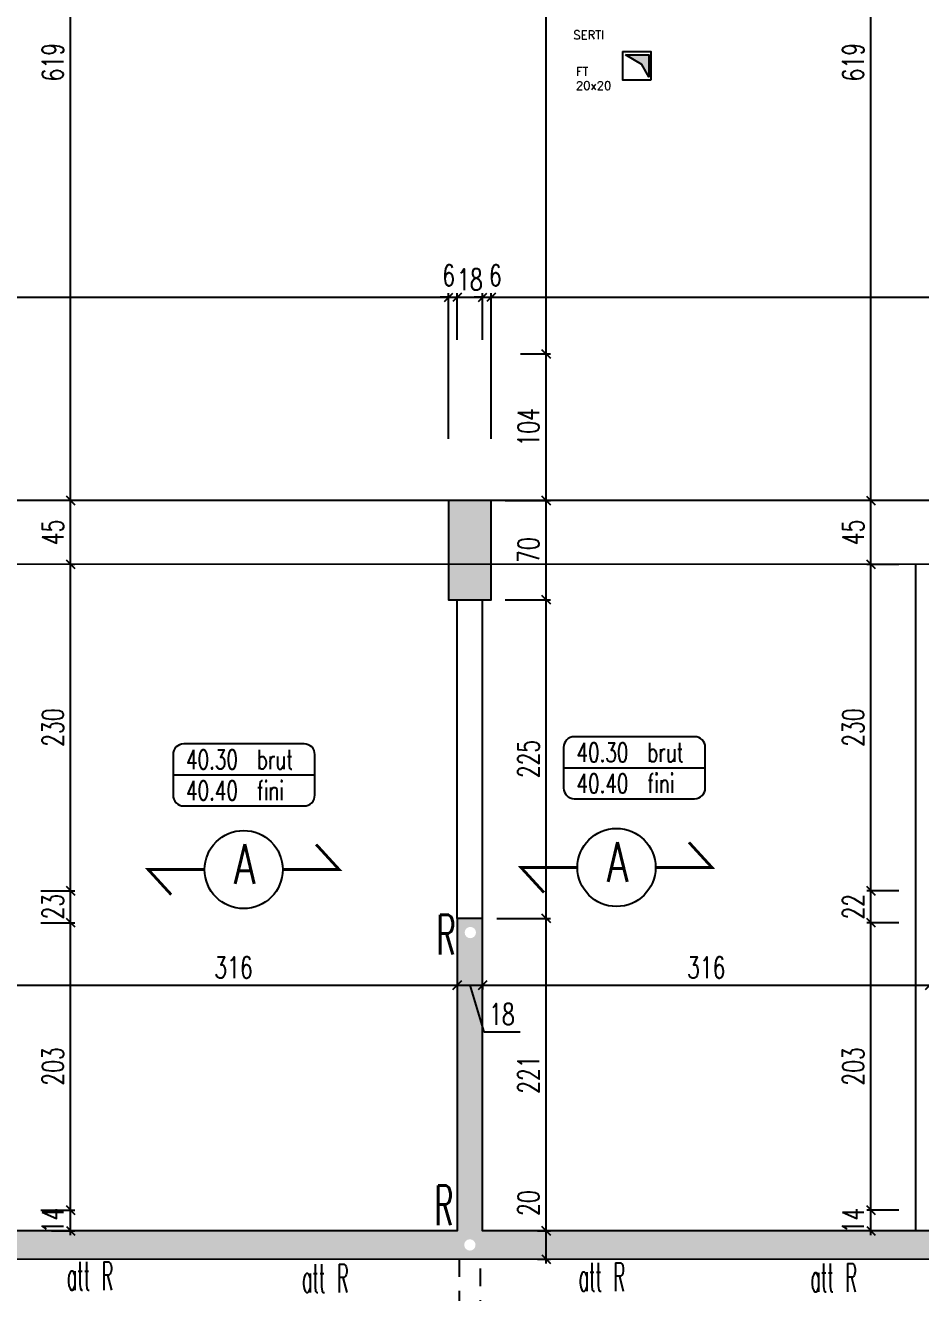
# Model space of a CAD drawing. Extents: x 307 to 786, y -197 to -94.
# Drawn here: x 386.38 to 392.7, y -182.32 to -173.38 of the extents above; entities that cross this region are included whole.
import ezdxf
from ezdxf.enums import TextEntityAlignment as Align

# ---------------------------------------------------------------- set-up
doc = ezdxf.new("R2010")
doc.units = 0
doc.header["$LTSCALE"] = 0.5
doc.header["$MEASUREMENT"] = 0
doc.linetypes.add('CACHE', pattern=[0.375, 0.25, -0.125])
doc.linetypes.add('CONTINU', pattern=[0])
doc.layers.get('DEFPOINTS').update_dxf_attribs({"linetype": 'CONTINUOUS'})
for name, color, linetype in [('1_AJSA_vue2', 13, 'CONTINUOUS'), ('_ SERTI RESERVATION ORANGE', 6, 'CONTINU'), ('_ SERTI RESERVATION SG', 6, 'CONTINU'), ('COTATION', 7, 'CONTINUOUS'), ('HABILLAGE', 7, 'CONTINUOUS'), ('MURS', 3, 'CONTINUOUS'), ('PLANCHER', 7, 'CONTINUOUS'), ('POCHAGE', 254, 'CONTINUOUS'), ('POTEAUX', 1, 'CONTINUOUS'), ('POUTRES', 2, 'CONTINUOUS'), ('REPERE-RAID', 4, 'CONTINUOUS')]:
    doc.layers.add(name, color=color, linetype=linetype)
doc.styles.add('ROMANS8', font='romans.shx', dxfattribs={"width": 0.7})
doc.styles.get("Standard").update_dxf_attribs({"font": 'txt.shx'})
doc.dimstyles.new('COT50 cm', dxfattribs={"dimtxt": 0.15, "dimasz": 0.06, "dimexe": 0.03, "dimexo": 0.1, "dimgap": 0.05, "dimtad": 1, "dimdec": 0, "dimlfac": 100, "dimzin": 0, "dimdsep": 46, "dimtxsty": 'ROMANS8', "dimblk1": 'OBLIQUE', "dimblk2": 'OBLIQUE', "dimsah": 1, "dimcen": 0.03, "dimdle": 0.03, "dimclrt": 1, "dimadec": 0, "dimazin": 0, "dimtfac": 1, "dimtdec": 0, "dimtmove": 0, "dimatfit": 3, "dimfxl": 1, "dimfxlon": 1, "dimtolj": 1, "dimtzin": 0, "dimlwd": -1, "dimlwe": -1, "dimarcsym": 0})

# ---------------------------------------------------------------- blocks, each defined once
blk = doc.blocks.new('139')
at = {"layer": 'HABILLAGE', "color": 7}
blk.add_line((-0.665, 0), (0.665, 0), dxfattribs=at)
at = {"layer": 'HABILLAGE'}
blk.add_lwpolyline([(-0.565, -0.291), (0.565, -0.291, 0.414214), (0.665, -0.191), (0.665, 0.191, 0.414214), (0.565, 0.291), (-0.565, 0.291, 0.414214), (-0.665, 0.191), (-0.665, -0.191, 0.414214)], format="xyb", close=True, dxfattribs=at)
at = {"layer": 'HABILLAGE', "color": 1, "width": 0.7}
for s, p in [('brut', (0.121, 0.054)), ('fini', (0.121, -0.237))]:
    blk.add_text(s, height=0.18, dxfattribs=at).set_placement(p)
for tag, p in [('NIVBRUT', (-0.543, 0.054)), ('NIVFINI', (-0.543, -0.237))]:
    blk.add_attdef(tag, p, '', height=0.18, dxfattribs=at)
blk = doc.blocks.new('_Oblique')
at = {"layer": 'COTATION', "color": 0, "lineweight": -2}
blk.add_line((-0.5, -0.5), (0.5, 0.5), dxfattribs=at)
blk = doc.blocks.new('*D1138')
at = {"layer": 'COTATION', "color": 0, "transparency": 16777216}
for p, q in [((386.4916, -181.7413), (386.7318, -181.7413)), ((386.7018, -181.9163), (386.7018, -181.7113)), ((386.5674, -181.8863), (386.7318, -181.8863))]:
    blk.add_line(p, q, dxfattribs=at)
at = {"layer": 'DEFPOINTS', "color": 0, "transparency": 16777216}
for p in [(386.3916, -181.7413), (386.7018, -181.7413), (386.4674, -181.8863)]:
    blk.add_point(p, dxfattribs=at)
at = {"layer": 'COTATION', "color": 0, "transparency": 16777216, "xscale": 0.06, "yscale": 0.06, "zscale": 0.06}
for p, rotation in [((386.7018, -181.7413), 90), ((386.7018, -181.8863), 270)]:
    blk.add_blockref('_Oblique', p, dxfattribs=dict(at, rotation=rotation))
at = {"layer": 'COTATION', "color": 1, "transparency": 16777216, "insert": (386.5768, -181.8138), "char_height": 0.15, "attachment_point": 5, "rotation": 90, "style": 'ROMANS8'}
blk.add_mtext('\\A1;14', dxfattribs=at)
blk = doc.blocks.new('*D1139')
at = {"layer": 'COTATION', "color": 0, "transparency": 16777216}
for p, q in [((386.4919, -179.7113), (386.7318, -179.7113)), ((386.7018, -181.7713), (386.7018, -179.6813)), ((386.4916, -181.7413), (386.7318, -181.7413))]:
    blk.add_line(p, q, dxfattribs=at)
at = {"layer": 'DEFPOINTS', "color": 0, "transparency": 16777216}
for p in [(386.3919, -179.7113), (386.7018, -179.7113), (386.3916, -181.7413)]:
    blk.add_point(p, dxfattribs=at)
at = {"layer": 'COTATION', "color": 0, "transparency": 16777216, "xscale": 0.06, "yscale": 0.06, "zscale": 0.06}
for p, rotation in [((386.7018, -179.7113), 90), ((386.7018, -181.7413), 270)]:
    blk.add_blockref('_Oblique', p, dxfattribs=dict(at, rotation=rotation))
at = {"layer": 'COTATION', "color": 1, "transparency": 16777216, "insert": (386.5768, -180.7263), "char_height": 0.15, "attachment_point": 5, "rotation": 90, "style": 'ROMANS8'}
blk.add_mtext('\\A1;203', dxfattribs=at)
blk = doc.blocks.new('*D1140')
at = {"layer": 'COTATION', "color": 0, "transparency": 16777216}
for p, q in [((386.7018, -179.7413), (386.7018, -179.4563)), ((386.4919, -179.4863), (386.7318, -179.4863)), ((386.4919, -179.7113), (386.7318, -179.7113))]:
    blk.add_line(p, q, dxfattribs=at)
at = {"layer": 'DEFPOINTS', "color": 0, "transparency": 16777216}
for p in [(386.3919, -179.4863), (386.7018, -179.4863), (386.3919, -179.7113)]:
    blk.add_point(p, dxfattribs=at)
at = {"layer": 'COTATION', "color": 0, "transparency": 16777216, "xscale": 0.06, "yscale": 0.06, "zscale": 0.06}
for p, rotation in [((386.7018, -179.4863), 90), ((386.7018, -179.7113), 270)]:
    blk.add_blockref('_Oblique', p, dxfattribs=dict(at, rotation=rotation))
at = {"layer": 'COTATION', "color": 1, "transparency": 16777216, "insert": (386.5768, -179.5988), "char_height": 0.15, "attachment_point": 5, "rotation": 90, "style": 'ROMANS8'}
blk.add_mtext('\\A1;23', dxfattribs=at)
blk = doc.blocks.new('*D1141')
at = {"layer": 'COTATION', "color": 0, "transparency": 16777216}
for p, q in [((386.7018, -179.5163), (386.7018, -177.1513)), ((386.7018, -177.1813), (386.7318, -177.1813)), ((386.4919, -179.4863), (386.7318, -179.4863))]:
    blk.add_line(p, q, dxfattribs=at)
at = {"layer": 'DEFPOINTS', "color": 0, "transparency": 16777216}
for p in [(386.6705, -177.1813), (386.7018, -177.1813), (386.3919, -179.4863)]:
    blk.add_point(p, dxfattribs=at)
at = {"layer": 'COTATION', "color": 0, "transparency": 16777216, "xscale": 0.06, "yscale": 0.06, "zscale": 0.06}
for p, rotation in [((386.7018, -177.1813), 90), ((386.7018, -179.4863), 270)]:
    blk.add_blockref('_Oblique', p, dxfattribs=dict(at, rotation=rotation))
at = {"layer": 'COTATION', "color": 1, "transparency": 16777216, "insert": (386.5768, -178.3338), "char_height": 0.15, "attachment_point": 5, "rotation": 90, "style": 'ROMANS8'}
blk.add_mtext('\\A1;230', dxfattribs=at)
blk = doc.blocks.new('*D1142')
at = {"layer": 'COTATION', "color": 0, "transparency": 16777216}
for p, q in [((387.1074, -176.7313), (386.6718, -176.7313)), ((386.7018, -177.2113), (386.7018, -176.7013)), ((386.7018, -177.1813), (386.7318, -177.1813))]:
    blk.add_line(p, q, dxfattribs=at)
at = {"layer": 'DEFPOINTS', "color": 0, "transparency": 16777216}
for p in [(386.7018, -176.7313), (387.2074, -176.7313), (386.6705, -177.1813)]:
    blk.add_point(p, dxfattribs=at)
at = {"layer": 'COTATION', "color": 0, "transparency": 16777216, "xscale": 0.06, "yscale": 0.06, "zscale": 0.06}
for p, rotation in [((386.7018, -176.7313), 90), ((386.7018, -177.1813), 270)]:
    blk.add_blockref('_Oblique', p, dxfattribs=dict(at, rotation=rotation))
at = {"layer": 'COTATION', "color": 1, "transparency": 16777216, "insert": (386.5768, -176.9563), "char_height": 0.15, "attachment_point": 5, "rotation": 90, "style": 'ROMANS8'}
blk.add_mtext('\\A1;45', dxfattribs=at)
blk = doc.blocks.new('*D1143')
at = {"layer": 'COTATION', "color": 0, "transparency": 16777216}
for p, q in [((386.7018, -176.7613), (386.7018, -170.5111)), ((386.8963, -170.5411), (386.6718, -170.5411)), ((387.1074, -176.7313), (386.6718, -176.7313))]:
    blk.add_line(p, q, dxfattribs=at)
at = {"layer": 'DEFPOINTS', "color": 0, "transparency": 16777216}
for p in [(386.7018, -170.5411), (386.9963, -170.5411), (387.2074, -176.7313)]:
    blk.add_point(p, dxfattribs=at)
at = {"layer": 'COTATION', "color": 0, "transparency": 16777216, "xscale": 0.06, "yscale": 0.06, "zscale": 0.06}
for p, rotation in [((386.7018, -170.5411), 90), ((386.7018, -176.7313), 270)]:
    blk.add_blockref('_Oblique', p, dxfattribs=dict(at, rotation=rotation))
at = {"layer": 'COTATION', "color": 1, "transparency": 16777216, "insert": (386.5768, -173.6362), "char_height": 0.15, "attachment_point": 5, "rotation": 90, "style": 'ROMANS8'}
blk.add_mtext('\\A1;619', dxfattribs=at)
blk = doc.blocks.new('*D1148')
at = {"layer": 'COTATION', "color": 0, "transparency": 16777216}
for p, q in [((390.0585, -181.8863), (390.0585, -181.5563)), ((389.997, -181.8863), (390.0885, -181.8863)), ((390.0585, -182.1163), (390.0585, -181.8863)), ((389.997, -182.0863), (390.0885, -182.0863))]:
    blk.add_line(p, q, dxfattribs=at)
at = {"layer": 'DEFPOINTS', "color": 0, "transparency": 16777216}
for p in [(389.897, -181.8863), (390.0585, -181.8863), (389.897, -182.0863)]:
    blk.add_point(p, dxfattribs=at)
at = {"layer": 'COTATION', "color": 0, "transparency": 16777216, "xscale": 0.06, "yscale": 0.06, "zscale": 0.06}
for p, rotation in [((390.0585, -181.8863), 90), ((390.0585, -182.0863), 270)]:
    blk.add_blockref('_Oblique', p, dxfattribs=dict(at, rotation=rotation))
at = {"layer": 'COTATION', "color": 1, "transparency": 16777216, "insert": (389.9335, -181.6913), "char_height": 0.15, "attachment_point": 5, "rotation": 90, "style": 'ROMANS8'}
blk.add_mtext('\\A1;20', dxfattribs=at)
blk = doc.blocks.new('*D1149')
at = {"layer": 'COTATION', "color": 0, "transparency": 16777216}
for p, q in [((390.0585, -181.9163), (390.0585, -179.6509)), ((389.7099, -179.6809), (390.0885, -179.6809)), ((389.997, -181.8863), (390.0885, -181.8863))]:
    blk.add_line(p, q, dxfattribs=at)
at = {"layer": 'DEFPOINTS', "color": 0, "transparency": 16777216}
for p in [(389.6099, -179.6809), (390.0585, -179.6809), (389.897, -181.8863)]:
    blk.add_point(p, dxfattribs=at)
at = {"layer": 'COTATION', "color": 0, "transparency": 16777216, "xscale": 0.06, "yscale": 0.06, "zscale": 0.06}
for p, rotation in [((390.0585, -179.6809), 90), ((390.0585, -181.8863), 270)]:
    blk.add_blockref('_Oblique', p, dxfattribs=dict(at, rotation=rotation))
at = {"layer": 'COTATION', "color": 1, "transparency": 16777216, "insert": (389.9335, -180.7836), "char_height": 0.15, "attachment_point": 5, "rotation": 90, "style": 'ROMANS8'}
blk.add_mtext('\\A1;221', dxfattribs=at)
blk = doc.blocks.new('*D1150')
at = {"layer": 'COTATION', "color": 0, "transparency": 16777216}
for p, q in [((390.0585, -179.7109), (390.0585, -177.4014)), ((389.7697, -177.4314), (390.0885, -177.4314)), ((389.7099, -179.6809), (390.0885, -179.6809))]:
    blk.add_line(p, q, dxfattribs=at)
at = {"layer": 'DEFPOINTS', "color": 0, "transparency": 16777216}
for p in [(389.6697, -177.4314), (390.0585, -177.4314), (389.6099, -179.6809)]:
    blk.add_point(p, dxfattribs=at)
at = {"layer": 'COTATION', "color": 0, "transparency": 16777216, "xscale": 0.06, "yscale": 0.06, "zscale": 0.06}
for p, rotation in [((390.0585, -177.4314), 90), ((390.0585, -179.6809), 270)]:
    blk.add_blockref('_Oblique', p, dxfattribs=dict(at, rotation=rotation))
at = {"layer": 'COTATION', "color": 1, "transparency": 16777216, "insert": (389.9335, -178.5561), "char_height": 0.15, "attachment_point": 5, "rotation": 90, "style": 'ROMANS8'}
blk.add_mtext('\\A1;225', dxfattribs=at)
blk = doc.blocks.new('*D1151')
at = {"layer": 'COTATION', "color": 0, "transparency": 16777216}
for p, q in [((389.7697, -176.7314), (390.0885, -176.7314)), ((390.0585, -177.4614), (390.0585, -176.7014)), ((389.7697, -177.4314), (390.0885, -177.4314))]:
    blk.add_line(p, q, dxfattribs=at)
at = {"layer": 'DEFPOINTS', "color": 0, "transparency": 16777216}
for p in [(389.6697, -176.7314), (390.0585, -176.7314), (389.6697, -177.4314)]:
    blk.add_point(p, dxfattribs=at)
at = {"layer": 'COTATION', "color": 0, "transparency": 16777216, "xscale": 0.06, "yscale": 0.06, "zscale": 0.06}
for p, rotation in [((390.0585, -176.7314), 90), ((390.0585, -177.4314), 270)]:
    blk.add_blockref('_Oblique', p, dxfattribs=dict(at, rotation=rotation))
at = {"layer": 'COTATION', "color": 1, "transparency": 16777216, "insert": (389.9335, -177.0814), "char_height": 0.15, "attachment_point": 5, "rotation": 90, "style": 'ROMANS8'}
blk.add_mtext('\\A1;70', dxfattribs=at)
blk = doc.blocks.new('*D1152')
at = {"layer": 'COTATION', "color": 0, "transparency": 16777216}
for p, q in [((389.8769, -175.6963), (390.0885, -175.6963)), ((390.0585, -176.7614), (390.0585, -175.6663)), ((389.7697, -176.7314), (390.0885, -176.7314))]:
    blk.add_line(p, q, dxfattribs=at)
at = {"layer": 'DEFPOINTS', "color": 0, "transparency": 16777216}
for p in [(389.7769, -175.6963), (390.0585, -175.6963), (389.6697, -176.7314)]:
    blk.add_point(p, dxfattribs=at)
at = {"layer": 'COTATION', "color": 0, "transparency": 16777216, "xscale": 0.06, "yscale": 0.06, "zscale": 0.06}
for p, rotation in [((390.0585, -175.6963), 90), ((390.0585, -176.7314), 270)]:
    blk.add_blockref('_Oblique', p, dxfattribs=dict(at, rotation=rotation))
at = {"layer": 'COTATION', "color": 1, "transparency": 16777216, "insert": (389.9335, -176.2138), "char_height": 0.15, "attachment_point": 5, "rotation": 90, "style": 'ROMANS8'}
blk.add_mtext('\\A1;104', dxfattribs=at)
blk = doc.blocks.new('*D1153')
at = {"layer": 'COTATION', "color": 0, "transparency": 16777216}
for p, q in [((390.0585, -175.7263), (390.0585, -170.5113)), ((390.3221, -170.5413), (390.0285, -170.5413)), ((389.8769, -175.6963), (390.0885, -175.6963))]:
    blk.add_line(p, q, dxfattribs=at)
at = {"layer": 'DEFPOINTS', "color": 0, "transparency": 16777216}
for p in [(390.0585, -170.5413), (390.4221, -170.5413), (389.7769, -175.6963)]:
    blk.add_point(p, dxfattribs=at)
at = {"layer": 'COTATION', "color": 0, "transparency": 16777216, "xscale": 0.06, "yscale": 0.06, "zscale": 0.06}
for p, rotation in [((390.0585, -170.5413), 90), ((390.0585, -175.6963), 270)]:
    blk.add_blockref('_Oblique', p, dxfattribs=dict(at, rotation=rotation))
at = {"layer": 'COTATION', "color": 1, "transparency": 16777216, "insert": (389.9335, -173.1188), "char_height": 0.15, "attachment_point": 5, "rotation": 90, "style": 'ROMANS8'}
blk.add_mtext('\\A1;515', dxfattribs=at)
blk = doc.blocks.new('*D1158')
at = {"layer": 'COTATION', "color": 0, "transparency": 16777216}
for p, q in [((392.5477, -181.7413), (392.3207, -181.7413)), ((392.3507, -181.9163), (392.3507, -181.7113)), ((392.4595, -181.8863), (392.3207, -181.8863))]:
    blk.add_line(p, q, dxfattribs=at)
at = {"layer": 'DEFPOINTS', "color": 0, "transparency": 16777216}
for p in [(392.3507, -181.7413), (392.6477, -181.7413), (392.5595, -181.8863)]:
    blk.add_point(p, dxfattribs=at)
at = {"layer": 'COTATION', "color": 0, "transparency": 16777216, "xscale": 0.06, "yscale": 0.06, "zscale": 0.06}
for p, rotation in [((392.3507, -181.7413), 90), ((392.3507, -181.8863), 270)]:
    blk.add_blockref('_Oblique', p, dxfattribs=dict(at, rotation=rotation))
at = {"layer": 'COTATION', "color": 1, "transparency": 16777216, "insert": (392.2257, -181.8138), "char_height": 0.15, "attachment_point": 5, "rotation": 90, "style": 'ROMANS8'}
blk.add_mtext('\\A1;14', dxfattribs=at)
blk = doc.blocks.new('*D1159')
at = {"layer": 'COTATION', "color": 0, "transparency": 16777216}
for p, q in [((392.5479, -179.7113), (392.3207, -179.7113)), ((392.3507, -181.7713), (392.3507, -179.6813)), ((392.5477, -181.7413), (392.3207, -181.7413))]:
    blk.add_line(p, q, dxfattribs=at)
at = {"layer": 'DEFPOINTS', "color": 0, "transparency": 16777216}
for p in [(392.3507, -179.7113), (392.6479, -179.7113), (392.6477, -181.7413)]:
    blk.add_point(p, dxfattribs=at)
at = {"layer": 'COTATION', "color": 0, "transparency": 16777216, "xscale": 0.06, "yscale": 0.06, "zscale": 0.06}
for p, rotation in [((392.3507, -179.7113), 90), ((392.3507, -181.7413), 270)]:
    blk.add_blockref('_Oblique', p, dxfattribs=dict(at, rotation=rotation))
at = {"layer": 'COTATION', "color": 1, "transparency": 16777216, "insert": (392.2257, -180.7263), "char_height": 0.15, "attachment_point": 5, "rotation": 90, "style": 'ROMANS8'}
blk.add_mtext('\\A1;203', dxfattribs=at)
blk = doc.blocks.new('*D1160')
at = {"layer": 'COTATION', "color": 0, "transparency": 16777216}
for p, q in [((392.3507, -179.7413), (392.3507, -179.4563)), ((392.5479, -179.4863), (392.3207, -179.4863)), ((392.5479, -179.7113), (392.3207, -179.7113))]:
    blk.add_line(p, q, dxfattribs=at)
at = {"layer": 'DEFPOINTS', "color": 0, "transparency": 16777216}
for p in [(392.3507, -179.4863), (392.6479, -179.4863), (392.6479, -179.7113)]:
    blk.add_point(p, dxfattribs=at)
at = {"layer": 'COTATION', "color": 0, "transparency": 16777216, "xscale": 0.06, "yscale": 0.06, "zscale": 0.06}
for p, rotation in [((392.3507, -179.4863), 90), ((392.3507, -179.7113), 270)]:
    blk.add_blockref('_Oblique', p, dxfattribs=dict(at, rotation=rotation))
at = {"layer": 'COTATION', "color": 1, "transparency": 16777216, "insert": (392.2257, -179.5988), "char_height": 0.15, "attachment_point": 5, "rotation": 90, "style": 'ROMANS8'}
blk.add_mtext('\\A1;22', dxfattribs=at)
blk = doc.blocks.new('*D1161')
at = {"layer": 'COTATION', "color": 0, "transparency": 16777216}
for p, q in [((392.548, -177.1815), (392.3207, -177.1815)), ((392.3507, -179.5163), (392.3507, -177.1515)), ((392.5479, -179.4863), (392.3207, -179.4863))]:
    blk.add_line(p, q, dxfattribs=at)
at = {"layer": 'DEFPOINTS', "color": 0, "transparency": 16777216}
for p in [(392.3507, -177.1815), (392.648, -177.1815), (392.6479, -179.4863)]:
    blk.add_point(p, dxfattribs=at)
at = {"layer": 'COTATION', "color": 0, "transparency": 16777216, "xscale": 0.06, "yscale": 0.06, "zscale": 0.06}
for p, rotation in [((392.3507, -177.1815), 90), ((392.3507, -179.4863), 270)]:
    blk.add_blockref('_Oblique', p, dxfattribs=dict(at, rotation=rotation))
at = {"layer": 'COTATION', "color": 1, "transparency": 16777216, "insert": (392.2257, -178.3339), "char_height": 0.15, "attachment_point": 5, "rotation": 90, "style": 'ROMANS8'}
blk.add_mtext('\\A1;230', dxfattribs=at)
blk = doc.blocks.new('*D1162')
at = {"layer": 'COTATION', "color": 0, "transparency": 16777216}
for p, q in [((392.548, -176.7315), (392.3207, -176.7315)), ((392.3507, -177.2115), (392.3507, -176.7015)), ((392.548, -177.1815), (392.3207, -177.1815))]:
    blk.add_line(p, q, dxfattribs=at)
at = {"layer": 'DEFPOINTS', "color": 0, "transparency": 16777216}
for p in [(392.3507, -176.7315), (392.648, -176.7315), (392.648, -177.1815)]:
    blk.add_point(p, dxfattribs=at)
at = {"layer": 'COTATION', "color": 0, "transparency": 16777216, "xscale": 0.06, "yscale": 0.06, "zscale": 0.06}
for p, rotation in [((392.3507, -176.7315), 90), ((392.3507, -177.1815), 270)]:
    blk.add_blockref('_Oblique', p, dxfattribs=dict(at, rotation=rotation))
at = {"layer": 'COTATION', "color": 1, "transparency": 16777216, "insert": (392.2257, -176.9565), "char_height": 0.15, "attachment_point": 5, "rotation": 90, "style": 'ROMANS8'}
blk.add_mtext('\\A1;45', dxfattribs=at)
blk = doc.blocks.new('*D1163')
at = {"layer": 'COTATION', "color": 0, "transparency": 16777216}
for p, q in [((392.3507, -176.7615), (392.3507, -170.5114)), ((392.5483, -170.5414), (392.3207, -170.5414)), ((392.548, -176.7315), (392.3207, -176.7315))]:
    blk.add_line(p, q, dxfattribs=at)
at = {"layer": 'DEFPOINTS', "color": 0, "transparency": 16777216}
for p in [(392.3507, -170.5414), (392.6483, -170.5414), (392.648, -176.7315)]:
    blk.add_point(p, dxfattribs=at)
at = {"layer": 'COTATION', "color": 0, "transparency": 16777216, "xscale": 0.06, "yscale": 0.06, "zscale": 0.06}
for p, rotation in [((392.3507, -170.5414), 90), ((392.3507, -176.7315), 270)]:
    blk.add_blockref('_Oblique', p, dxfattribs=dict(at, rotation=rotation))
at = {"layer": 'COTATION', "color": 1, "transparency": 16777216, "insert": (392.2257, -173.6365), "char_height": 0.15, "attachment_point": 5, "rotation": 90, "style": 'ROMANS8'}
blk.add_mtext('\\A1;619', dxfattribs=at)
blk = doc.blocks.new('*D1301')
at = {"layer": 'COTATION', "color": 0, "transparency": 16777216}
for p, q in [((386.243, -180.1525), (389.4597, -180.1525)), ((386.273, -180.3029), (386.273, -180.1225)), ((389.4297, -180.1525), (389.4297, -180.1825))]:
    blk.add_line(p, q, dxfattribs=at)
at = {"layer": 'DEFPOINTS', "color": 0, "transparency": 16777216}
for p in [(389.4297, -180.0652), (389.4297, -180.1525), (386.273, -180.4029)]:
    blk.add_point(p, dxfattribs=at)
at = {"layer": 'COTATION', "color": 0, "transparency": 16777216, "xscale": 0.06, "yscale": 0.06, "zscale": 0.06, "rotation": 180}
blk.add_blockref('_Oblique', (386.273, -180.1525), dxfattribs=at)
at = {"layer": 'COTATION', "color": 0, "transparency": 16777216, "xscale": 0.06, "yscale": 0.06, "zscale": 0.06}
blk.add_blockref('_Oblique', (389.4297, -180.1525), dxfattribs=at)
at = {"layer": 'COTATION', "color": 1, "transparency": 16777216, "insert": (387.8513, -180.0275), "char_height": 0.15, "attachment_point": 5, "style": 'ROMANS8'}
blk.add_mtext('\\A1;316', dxfattribs=at)
blk = doc.blocks.new('*D1302')
at = {"layer": 'COTATION', "color": 0, "transparency": 16777216}
for p, q in [((389.3997, -180.1525), (389.6397, -180.1525)), ((389.4297, -180.1525), (389.4297, -180.1825)), ((389.5197, -180.1525), (389.6187, -180.4825)), ((389.6097, -180.1525), (389.6097, -180.1825)), ((389.6187, -180.4825), (389.8737, -180.4825))]:
    blk.add_line(p, q, dxfattribs=at)
at = {"layer": 'DEFPOINTS', "color": 0, "transparency": 16777216}
for p in [(389.4297, -180.0652), (389.6097, -180.0652), (389.6097, -180.1525)]:
    blk.add_point(p, dxfattribs=at)
at = {"layer": 'COTATION', "color": 0, "transparency": 16777216, "xscale": 0.06, "yscale": 0.06, "zscale": 0.06, "rotation": 180}
blk.add_blockref('_Oblique', (389.4297, -180.1525), dxfattribs=at)
at = {"layer": 'COTATION', "color": 0, "transparency": 16777216, "xscale": 0.06, "yscale": 0.06, "zscale": 0.06}
blk.add_blockref('_Oblique', (389.6097, -180.1525), dxfattribs=at)
at = {"layer": 'COTATION', "color": 1, "transparency": 16777216, "insert": (389.7462, -180.3575), "char_height": 0.15, "attachment_point": 5, "style": 'ROMANS8'}
blk.add_mtext('\\A1;18', dxfattribs=at)
blk = doc.blocks.new('*D1303')
at = {"layer": 'COTATION', "color": 0, "transparency": 16777216}
for p, q in [((389.5797, -180.1525), (392.7963, -180.1525)), ((389.6097, -180.1525), (389.6097, -180.1825)), ((392.7663, -180.1525), (392.7663, -180.1825))]:
    blk.add_line(p, q, dxfattribs=at)
at = {"layer": 'DEFPOINTS', "color": 0, "transparency": 16777216}
for p in [(389.6097, -180.0652), (392.7663, -180.0652), (392.7663, -180.1525)]:
    blk.add_point(p, dxfattribs=at)
at = {"layer": 'COTATION', "color": 0, "transparency": 16777216, "xscale": 0.06, "yscale": 0.06, "zscale": 0.06, "rotation": 180}
blk.add_blockref('_Oblique', (389.6097, -180.1525), dxfattribs=at)
at = {"layer": 'COTATION', "color": 0, "transparency": 16777216, "xscale": 0.06, "yscale": 0.06, "zscale": 0.06}
blk.add_blockref('_Oblique', (392.7663, -180.1525), dxfattribs=at)
at = {"layer": 'COTATION', "color": 1, "transparency": 16777216, "insert": (391.188, -180.0275), "char_height": 0.15, "attachment_point": 5, "style": 'ROMANS8'}
blk.add_mtext('\\A1;316', dxfattribs=at)
blk = doc.blocks.new('*D1308')
at = {"layer": 'COTATION', "color": 0, "transparency": 16777216}
for p, q in [((382.173, -175.2963), (382.173, -175.2663)), ((389.3697, -176.2963), (389.3697, -175.2663)), ((382.143, -175.2963), (389.3997, -175.2963))]:
    blk.add_line(p, q, dxfattribs=at)
at = {"layer": 'DEFPOINTS', "color": 0, "transparency": 16777216}
for p in [(389.3697, -175.2963), (382.173, -175.3902), (389.3697, -176.7314)]:
    blk.add_point(p, dxfattribs=at)
at = {"layer": 'COTATION', "color": 0, "transparency": 16777216, "xscale": 0.06, "yscale": 0.06, "zscale": 0.06, "rotation": 180}
blk.add_blockref('_Oblique', (382.173, -175.2963), dxfattribs=at)
at = {"layer": 'COTATION', "color": 0, "transparency": 16777216, "xscale": 0.06, "yscale": 0.06, "zscale": 0.06}
blk.add_blockref('_Oblique', (389.3697, -175.2963), dxfattribs=at)
at = {"layer": 'COTATION', "color": 1, "transparency": 16777216, "insert": (385.7713, -175.1713), "char_height": 0.15, "attachment_point": 5, "style": 'ROMANS8'}
blk.add_mtext('\\A1;720', dxfattribs=at)
blk = doc.blocks.new('*D1309')
at = {"layer": 'COTATION', "color": 0, "transparency": 16777216}
for p, q in [((389.3697, -176.2963), (389.3697, -175.2663)), ((389.4297, -175.5963), (389.4297, -175.2663)), ((389.3697, -175.2963), (389.3097, -175.2963)), ((389.3697, -175.2963), (389.4297, -175.2963)), ((389.4297, -175.2963), (389.4897, -175.2963))]:
    blk.add_line(p, q, dxfattribs=at)
at = {"layer": 'DEFPOINTS', "color": 0, "transparency": 16777216}
for p in [(389.4297, -175.2963), (389.4297, -175.6963), (389.3697, -176.7314)]:
    blk.add_point(p, dxfattribs=at)
at = {"layer": 'COTATION', "color": 0, "transparency": 16777216, "xscale": 0.06, "yscale": 0.06, "zscale": 0.06}
blk.add_blockref('_Oblique', (389.3697, -175.2963), dxfattribs=at)
at = {"layer": 'COTATION', "color": 0, "transparency": 16777216, "xscale": 0.06, "yscale": 0.06, "zscale": 0.06, "rotation": 180}
blk.add_blockref('_Oblique', (389.4297, -175.2963), dxfattribs=at)
at = {"layer": 'COTATION', "color": 1, "transparency": 16777216, "insert": (389.3697, -175.1413), "char_height": 0.15, "attachment_point": 5, "style": 'ROMANS8'}
blk.add_mtext('\\A1;6', dxfattribs=at)
blk = doc.blocks.new('*D1310')
at = {"layer": 'COTATION', "color": 0, "transparency": 16777216}
for p, q in [((389.4297, -175.5963), (389.4297, -175.2663)), ((389.6097, -175.5963), (389.6097, -175.2663)), ((389.3997, -175.2963), (389.6397, -175.2963))]:
    blk.add_line(p, q, dxfattribs=at)
at = {"layer": 'DEFPOINTS', "color": 0, "transparency": 16777216}
for p in [(389.6097, -175.2963), (389.4297, -175.6963), (389.6097, -175.6963)]:
    blk.add_point(p, dxfattribs=at)
at = {"layer": 'COTATION', "color": 0, "transparency": 16777216, "xscale": 0.06, "yscale": 0.06, "zscale": 0.06, "rotation": 180}
blk.add_blockref('_Oblique', (389.4297, -175.2963), dxfattribs=at)
at = {"layer": 'COTATION', "color": 0, "transparency": 16777216, "xscale": 0.06, "yscale": 0.06, "zscale": 0.06}
blk.add_blockref('_Oblique', (389.6097, -175.2963), dxfattribs=at)
at = {"layer": 'COTATION', "color": 1, "transparency": 16777216, "insert": (389.5197, -175.1713), "char_height": 0.15, "attachment_point": 5, "style": 'ROMANS8'}
blk.add_mtext('\\A1;18', dxfattribs=at)
blk = doc.blocks.new('*D1311')
at = {"layer": 'COTATION', "color": 0, "transparency": 16777216}
for p, q in [((389.6097, -175.5963), (389.6097, -175.2663)), ((389.6697, -176.2963), (389.6697, -175.2663)), ((389.6097, -175.2963), (389.5497, -175.2963)), ((389.6097, -175.2963), (389.6697, -175.2963)), ((389.6697, -175.2963), (389.7297, -175.2963))]:
    blk.add_line(p, q, dxfattribs=at)
at = {"layer": 'DEFPOINTS', "color": 0, "transparency": 16777216}
for p in [(389.6697, -175.2963), (389.6097, -175.6963), (389.6697, -176.7314)]:
    blk.add_point(p, dxfattribs=at)
at = {"layer": 'COTATION', "color": 0, "transparency": 16777216, "xscale": 0.06, "yscale": 0.06, "zscale": 0.06}
blk.add_blockref('_Oblique', (389.6097, -175.2963), dxfattribs=at)
at = {"layer": 'COTATION', "color": 0, "transparency": 16777216, "xscale": 0.06, "yscale": 0.06, "zscale": 0.06, "rotation": 180}
blk.add_blockref('_Oblique', (389.6697, -175.2963), dxfattribs=at)
at = {"layer": 'COTATION', "color": 1, "transparency": 16777216, "insert": (389.6997, -175.1413), "char_height": 0.15, "attachment_point": 5, "style": 'ROMANS8'}
blk.add_mtext('\\A1;6', dxfattribs=at)
blk = doc.blocks.new('*D1312')
at = {"layer": 'COTATION', "color": 0, "transparency": 16777216}
for p, q in [((389.6697, -176.2963), (389.6697, -175.2663)), ((396.8899, -176.2963), (396.8899, -175.2663)), ((389.6397, -175.2963), (396.9199, -175.2963))]:
    blk.add_line(p, q, dxfattribs=at)
at = {"layer": 'DEFPOINTS', "color": 0, "transparency": 16777216}
for p in [(396.8899, -175.2963), (389.6697, -176.7314), (396.8899, -176.7315)]:
    blk.add_point(p, dxfattribs=at)
at = {"layer": 'COTATION', "color": 0, "transparency": 16777216, "xscale": 0.06, "yscale": 0.06, "zscale": 0.06, "rotation": 180}
blk.add_blockref('_Oblique', (389.6697, -175.2963), dxfattribs=at)
at = {"layer": 'COTATION', "color": 0, "transparency": 16777216, "xscale": 0.06, "yscale": 0.06, "zscale": 0.06}
blk.add_blockref('_Oblique', (396.8899, -175.2963), dxfattribs=at)
at = {"layer": 'COTATION', "color": 1, "transparency": 16777216, "insert": (393.2798, -175.1713), "char_height": 0.15, "attachment_point": 5, "style": 'ROMANS8'}
blk.add_mtext('\\A1;722', dxfattribs=at)

msp = doc.modelspace()

# ---------------------------------------------------------------- hatches: boundary and pattern name
at = {"layer": '_ SERTI RESERVATION ORANGE', "linetype": 'ByBlock'}
h = msp.add_hatch(color=256, dxfattribs=at)
h.dxf.hatch_style = 1
h.paths.add_polyline_path([(390.7835, -173.5852), (390.6193, -173.5852), (390.7327, -173.6538), (390.7835, -173.7404)])
at = {"layer": 'POCHAGE'}
h = msp.add_hatch(color=256, dxfattribs=at)
h.dxf.hatch_style = 1
h.paths.add_polyline_path([(396.7699, -181.8863), (389.6099, -181.8863), (389.6099, -179.6809), (389.4299, -179.6809), (389.4299, -181.8863), (382.2699, -181.8863), (382.2699, -182.0863), (396.7699, -182.0858)])
h.paths.add_polyline_path([(389.5597, -181.9863, -1), (389.4797, -181.9863, -1)], flags=16)
h.paths.add_polyline_path([(389.4829, -179.7809, -1), (389.5629, -179.7809, -1)], flags=16)
at = {"layer": 'POTEAUX'}
h = msp.add_hatch(color=256, dxfattribs=at)
h.dxf.hatch_style = 1
h.paths.add_polyline_path([(389.6697, -176.7314), (389.3697, -176.7314), (389.3697, -177.4314), (389.6697, -177.4314)])

# ---------------------------------------------------------------- linework, layer by layer
at = {"layer": '1_AJSA_vue2', "linetype": 'CACHE'}
for points in [[(389.4447, -182.0862), (389.4447, -186.9942), (382.1844, -186.602), (382.1845, -182.0863)], [(396.8697, -182.0862), (396.8697, -187.3952), (389.5947, -187.0023), (389.5947, -182.0862)]]:
    msp.add_lwpolyline(points, dxfattribs=at)
at = {"layer": '_ SERTI RESERVATION ORANGE', "linetype": 'ByBlock'}
for points in [[(390.5977, -173.5617), (390.5977, -173.7617), (390.7977, -173.7617), (390.7977, -173.7617)], [(390.5977, -173.5617), (390.7977, -173.5617), (390.7977, -173.7617)], [(390.6193, -173.5852), (390.7835, -173.5852), (390.7835, -173.7404), (390.7327, -173.6538), (390.6193, -173.5852)]]:
    msp.add_lwpolyline(points, dxfattribs=at)
at = {"layer": 'MURS'}
for points in [[(403.7666, -176.8795), (403.7661, -181.8809), (397.0699, -181.8809), (397.0699, -176.8809), (396.8899, -176.8809), (396.8899, -181.8863), (389.6099, -181.8863), (389.6099, -179.6809), (389.4299, -179.6809), (389.4299, -181.8863), (382.1728, -181.8863), (382.173, -174.6561), (381.973, -174.6561), (381.973, -179.6804), (376.2945, -179.6804)], [(376.2945, -179.8763), (381.9696, -179.8763), (381.9699, -182.0863), (403.9699, -182.0856), (403.9697, -176.8795)]]:
    msp.add_lwpolyline(points, dxfattribs=at)
at = {"layer": 'PLANCHER', "color": 1, "const_width": 0.02}
for points in [[(388.1989, -179.3364), (388.597, -179.3364), (388.4347, -179.1592)], [(390.8302, -179.3216), (391.2283, -179.3216), (391.066, -179.1444)], [(387.6476, -179.3364), (387.2495, -179.3364), (387.4118, -179.5136)], [(390.2789, -179.3216), (389.8808, -179.3216), (390.0431, -179.4988)]]:
    msp.add_lwpolyline(points, dxfattribs=at)
at = {"layer": 'PLANCHER', "color": 1}
for centre in [(387.9232, -179.3364), (390.5546, -179.3216)]:
    msp.add_circle(centre, 0.2757, dxfattribs=at)
at = {"layer": 'POTEAUX'}
msp.add_lwpolyline([(389.6697, -176.7314), (389.3697, -176.7314), (389.3697, -177.4314), (389.6697, -177.4314)], close=True, dxfattribs=at)
at = {"layer": 'POUTRES'}
for p, q in [((396.8897, -176.7317), (382.173, -176.7311)), ((396.8897, -177.1817), (382.1729, -177.1811)), ((392.6663, -181.8863), (392.6663, -177.1816)), ((389.4299, -179.6809), (389.4299, -177.4314)), ((389.6099, -179.6809), (389.6099, -177.4314))]:
    msp.add_line(p, q, dxfattribs=at)

# ---------------------------------------------------------------- block references
at = {"layer": 'HABILLAGE', "color": 1, "xscale": 0.7521624, "yscale": 0.7521624, "zscale": 0.7521624}
for p in [(390.6813, -178.6172), (387.9252, -178.6679)]:
    msp.add_blockref('139', p, dxfattribs=at).add_auto_attribs({'NIVBRUT': '40.30', 'NIVFINI': '40.40'})

# ---------------------------------------------------------------- texts
at = {"layer": '_ SERTI RESERVATION ORANGE', "linetype": 'ByBlock', "insert": (390.268, -173.6719), "char_height": 0.06, "attachment_point": 1}
msp.add_mtext_dynamic_manual_height_columns('FT\\P20x20', width=0.355054, gutter_width=1, heights=[0], dxfattribs=at)
at = {"layer": '_ SERTI RESERVATION SG', "linetype": 'ByBlock', "insert": (390.2501, -173.4138), "char_height": 0.06, "attachment_point": 1}
msp.add_mtext_dynamic_manual_height_columns('SERTI', width=0.355054, gutter_width=1, heights=[0], dxfattribs=at)
at = {"layer": 'PLANCHER', "color": 1, "width": 0.7}
for p in [(387.931, -179.2977), (390.5623, -179.2829)]:
    msp.add_text('A', height=0.28, dxfattribs=at).set_placement(p, align=Align.MIDDLE)
at = {"layer": 'REPERE-RAID', "color": 4}
for s, height, width, p in [('R', 0.28, 0.519, (389.2863, -179.9355)), ('R', 0.28, 0.519, (389.2712, -181.8475)), ('att R', 0.2, 0.45, (386.6743, -182.3046)), ('att R', 0.2, 0.45, (388.3347, -182.3213)), ('att R', 0.2, 0.45, (390.2872, -182.3122)), ('att R', 0.2, 0.45, (391.9236, -182.3177))]:
    msp.add_text(s, height=height, dxfattribs=dict(at, width=width)).set_placement(p)

# ---------------------------------------------------------------- dimensions: what is measured, and where the dimension line sits
at = {"layer": 'COTATION'}
for base, p1, p2, picture, middle in [((386.7018, -170.5411), (387.2074, -176.7313), (386.9963, -170.5411), '*D1143', (386.5768, -173.6362)), ((390.05854, -170.54129), (389.77687, -175.69626), (390.42207, -170.54129), '*D1153', (389.93354, -173.11878)), ((392.3507, -170.5414), (392.648, -176.7315), (392.6483, -170.5414), '*D1163', (392.2257, -173.6365)), ((390.0585, -175.6963), (389.6697, -176.7314), (389.7769, -175.6963), '*D1152', (389.9335, -176.2138)), ((386.7018, -176.7313), (386.6705, -177.1813), (387.2074, -176.7313), '*D1142', (386.5768, -176.9563)), ((390.0585, -176.7314), (389.6697, -177.4314), (389.6697, -176.7314), '*D1151', (389.9335, -177.0814)), ((392.3507, -176.7315), (392.648, -177.1815), (392.648, -176.7315), '*D1162', (392.2257, -176.9565)), ((386.7018, -177.1813), (386.39187, -179.48626), (386.67049, -177.1813), '*D1141', (386.5768, -178.33378)), ((392.3507, -177.1815), (392.6479, -179.4863), (392.648, -177.1815), '*D1161', (392.2257, -178.3339)), ((390.0585, -177.4314), (389.6099, -179.6809), (389.6697, -177.4314), '*D1150', (389.9335, -178.5561)), ((390.0585, -179.6809), (389.897, -181.8863), (389.6099, -179.6809), '*D1149', (389.9335, -180.7836)), ((386.7018, -179.7113), (386.3916, -181.7413), (386.3919, -179.7113), '*D1139', (386.5768, -180.7263)), ((392.3507, -179.7113), (392.6477, -181.7413), (392.6479, -179.7113), '*D1159', (392.2257, -180.7263))]:
    dim = msp.add_linear_dim(base=base, p1=p1, p2=p2, angle=90, dimstyle='COT50 cm', override={"dimtmove": 1}, dxfattribs=at)
    dim.commit()
    dim.dimension.update_dxf_attribs({"geometry": picture, "text_midpoint": middle})
dim = msp.add_linear_dim(base=(389.3697, -175.2963), p1=(382.173, -175.3902), p2=(389.3697, -176.7314), dimstyle='COT50 cm', dxfattribs=at)
dim.commit()
dim.dimension.update_dxf_attribs({"geometry": '*D1308', "text_midpoint": (385.7713, -175.1713)})
for base, p1, p2, picture, middle in [((389.4297, -175.2963), (389.3697, -176.7314), (389.4297, -175.6963), '*D1309', (389.3697, -175.2663)), ((389.6097, -175.2963), (389.4297, -175.6963), (389.6097, -175.6963), '*D1310', (389.5197, -175.2963)), ((389.6697, -175.2963), (389.6097, -175.6963), (389.6697, -176.7314), '*D1311', (389.6997, -175.2663))]:
    dim = msp.add_linear_dim(base=base, p1=p1, p2=p2, dimstyle='COT50 cm', override={"dimtmove": 1}, dxfattribs=at)
    dim.commit()
    dim.dimension.update_dxf_attribs({"geometry": picture, "text_midpoint": middle, "dimtype": 160})
for base, p1, p2, picture, middle in [((396.8899, -175.2963), (389.6697, -176.7314), (396.8899, -176.7315), '*D1312', (393.2798, -175.1713)), ((389.4297, -180.1525), (386.273, -180.4029), (389.4297, -180.0652), '*D1301', (387.8513, -180.0275)), ((392.7663, -180.1525), (389.6097, -180.0652), (392.7663, -180.0652), '*D1303', (391.188, -180.0275)), ((389.6097, -180.1525), (389.4297, -180.0652), (389.6097, -180.0652), '*D1302', (389.6687, -180.3575))]:
    dim = msp.add_linear_dim(base=base, p1=p1, p2=p2, dimstyle='COT50 cm', override={"dimtmove": 1}, dxfattribs=at)
    dim.commit()
    dim.dimension.update_dxf_attribs({"geometry": picture, "text_midpoint": middle})
for base, p1, p2, picture, middle in [((386.7018, -179.48626), (386.39187, -179.71127), (386.39187, -179.48626), '*D1140', (386.7018, -179.59877)), ((392.350661, -179.486274), (392.64791, -179.711265), (392.64791, -179.486274), '*D1160', (392.350661, -179.59877))]:
    dim = msp.add_linear_dim(base=base, p1=p1, p2=p2, angle=90, dimstyle='COT50 cm', override={"dimtmove": 1}, dxfattribs=at)
    dim.commit()
    dim.dimension.update_dxf_attribs({"geometry": picture, "text_midpoint": middle, "dimtype": 160})
dim = msp.add_linear_dim(base=(390.0585, -181.8863), p1=(389.897, -182.0863), p2=(389.897, -181.8863), angle=90, dimstyle='COT50 cm', dxfattribs=at)
dim.commit()
dim.dimension.update_dxf_attribs({"geometry": '*D1148', "text_midpoint": (389.9335, -181.6913)})
for base, p1, p2, picture, middle in [((386.7018, -181.74127), (386.46735, -181.88626), (386.39163, -181.74127), '*D1138', (386.7018, -181.81377)), ((392.35066, -181.74127), (392.55952, -181.88626), (392.64767, -181.74127), '*D1158', (392.35066, -181.81377))]:
    dim = msp.add_linear_dim(base=base, p1=p1, p2=p2, angle=90, dimstyle='COT50 cm', dxfattribs=at)
    dim.commit()
    dim.dimension.update_dxf_attribs({"geometry": picture, "text_midpoint": middle, "dimtype": 160})

doc.saveas('drawing.dxf')
